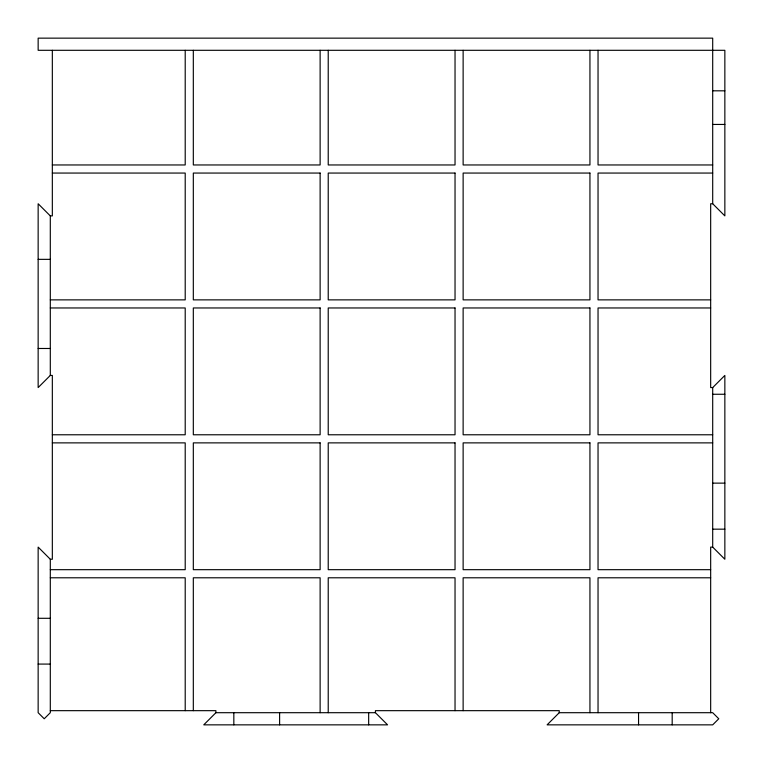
<?xml version="1.0" encoding="UTF-8"?>
<svg xmlns="http://www.w3.org/2000/svg" width="763" height="763" viewBox="0 0 763 763"><rect width="100%" height="100%" fill="white"/><g stroke="black" fill="none" stroke-linecap="round" stroke-linejoin="round"><path stroke-width="1.14" d="M50.301 375.425L38.15 387.575L38.15 203.75L50.301 215.9L50.301 375.425L52.332 375.425L52.332 559.25L50.301 559.25L38.15 547.1L38.15 712.699L44.225 718.775L50.301 712.699L50.301 559.25M215.9 712.699L203.75 724.85L387.575 724.85L375.425 712.699L215.9 712.699L215.9 710.668L50.301 710.668M712.699 387.575L724.85 375.425L724.85 559.25L712.699 547.1L712.699 387.575L710.668 387.575L710.668 203.75L712.699 203.75L724.85 215.9L724.85 50.301L38.15 50.301L38.15 38.15L712.699 38.15L712.699 203.75M559.25 712.699L547.1 724.85L712.699 724.85L718.775 718.775L712.699 712.699L559.25 712.699L559.25 710.668L375.425 710.668L375.425 712.699M712.699 90.816L724.85 90.816M712.699 124.445L724.85 124.445M52.332 164.961L185.209 164.961L185.209 50.301M712.699 164.961L598.039 164.961L598.039 50.301M52.332 173.058L185.209 173.058L185.209 299.869L50.301 299.869M712.699 173.058L598.039 173.058L598.039 299.869L710.668 299.869M50.301 215.9L52.332 215.9L52.332 50.301M38.15 259.353L50.301 259.353M50.301 307.966L185.209 307.966L185.209 434.776L52.332 434.776M710.668 307.966L598.039 307.966L598.039 434.776L712.699 434.776M38.15 348.481L50.301 348.481M712.699 394.261L724.85 394.261M52.332 442.874L185.209 442.874L185.209 569.684L50.301 569.684M712.699 442.874L598.039 442.874L598.039 569.684L710.668 569.684M712.699 483.132L724.85 483.132M712.699 529.169L724.85 529.169M712.699 547.1L710.668 547.1L710.668 712.699M50.301 577.791L185.209 577.791L185.209 710.668M710.668 577.791L598.039 577.791L598.039 712.699M38.15 618.297L50.301 618.297M38.15 664.077L50.301 664.077M672.184 712.699L672.184 724.85M638.555 712.699L638.555 724.85M589.942 50.301L589.942 164.961L463.131 164.961L463.131 50.301M589.942 712.699L589.942 577.791L463.131 577.791L463.131 710.668M455.034 50.301L455.034 164.961L328.224 164.961L328.224 50.301M455.034 710.668L455.034 577.791L328.224 577.791L328.224 712.699M368.663 712.699L368.663 724.85M320.126 50.301L320.126 164.961L193.316 164.961L193.316 50.301M320.126 712.699L320.126 577.791L193.316 577.791L193.316 710.668M279.611 712.699L279.611 724.85M233.831 712.699L233.831 724.85M320.126 173.058L193.316 173.058L193.316 299.869L320.126 299.869L320.126 173.058M455.034 173.058L328.224 173.058L328.224 299.869L455.034 299.869L455.034 173.058M589.942 173.058L463.131 173.058L463.131 299.869L589.942 299.869L589.942 173.058M320.126 307.966L193.316 307.966L193.316 434.776L320.126 434.776L320.126 307.966M455.034 307.966L328.224 307.966L328.224 434.776L455.034 434.776L455.034 307.966M589.942 307.966L463.131 307.966L463.131 434.776L589.942 434.776L589.942 307.966M320.126 442.874L193.316 442.874L193.316 569.684L320.126 569.684L320.126 442.874M455.034 442.874L328.224 442.874L328.224 569.684L455.034 569.684L455.034 442.874M589.942 442.874L463.131 442.874L463.131 569.684L589.942 569.684L589.942 442.874"/></g></svg>
